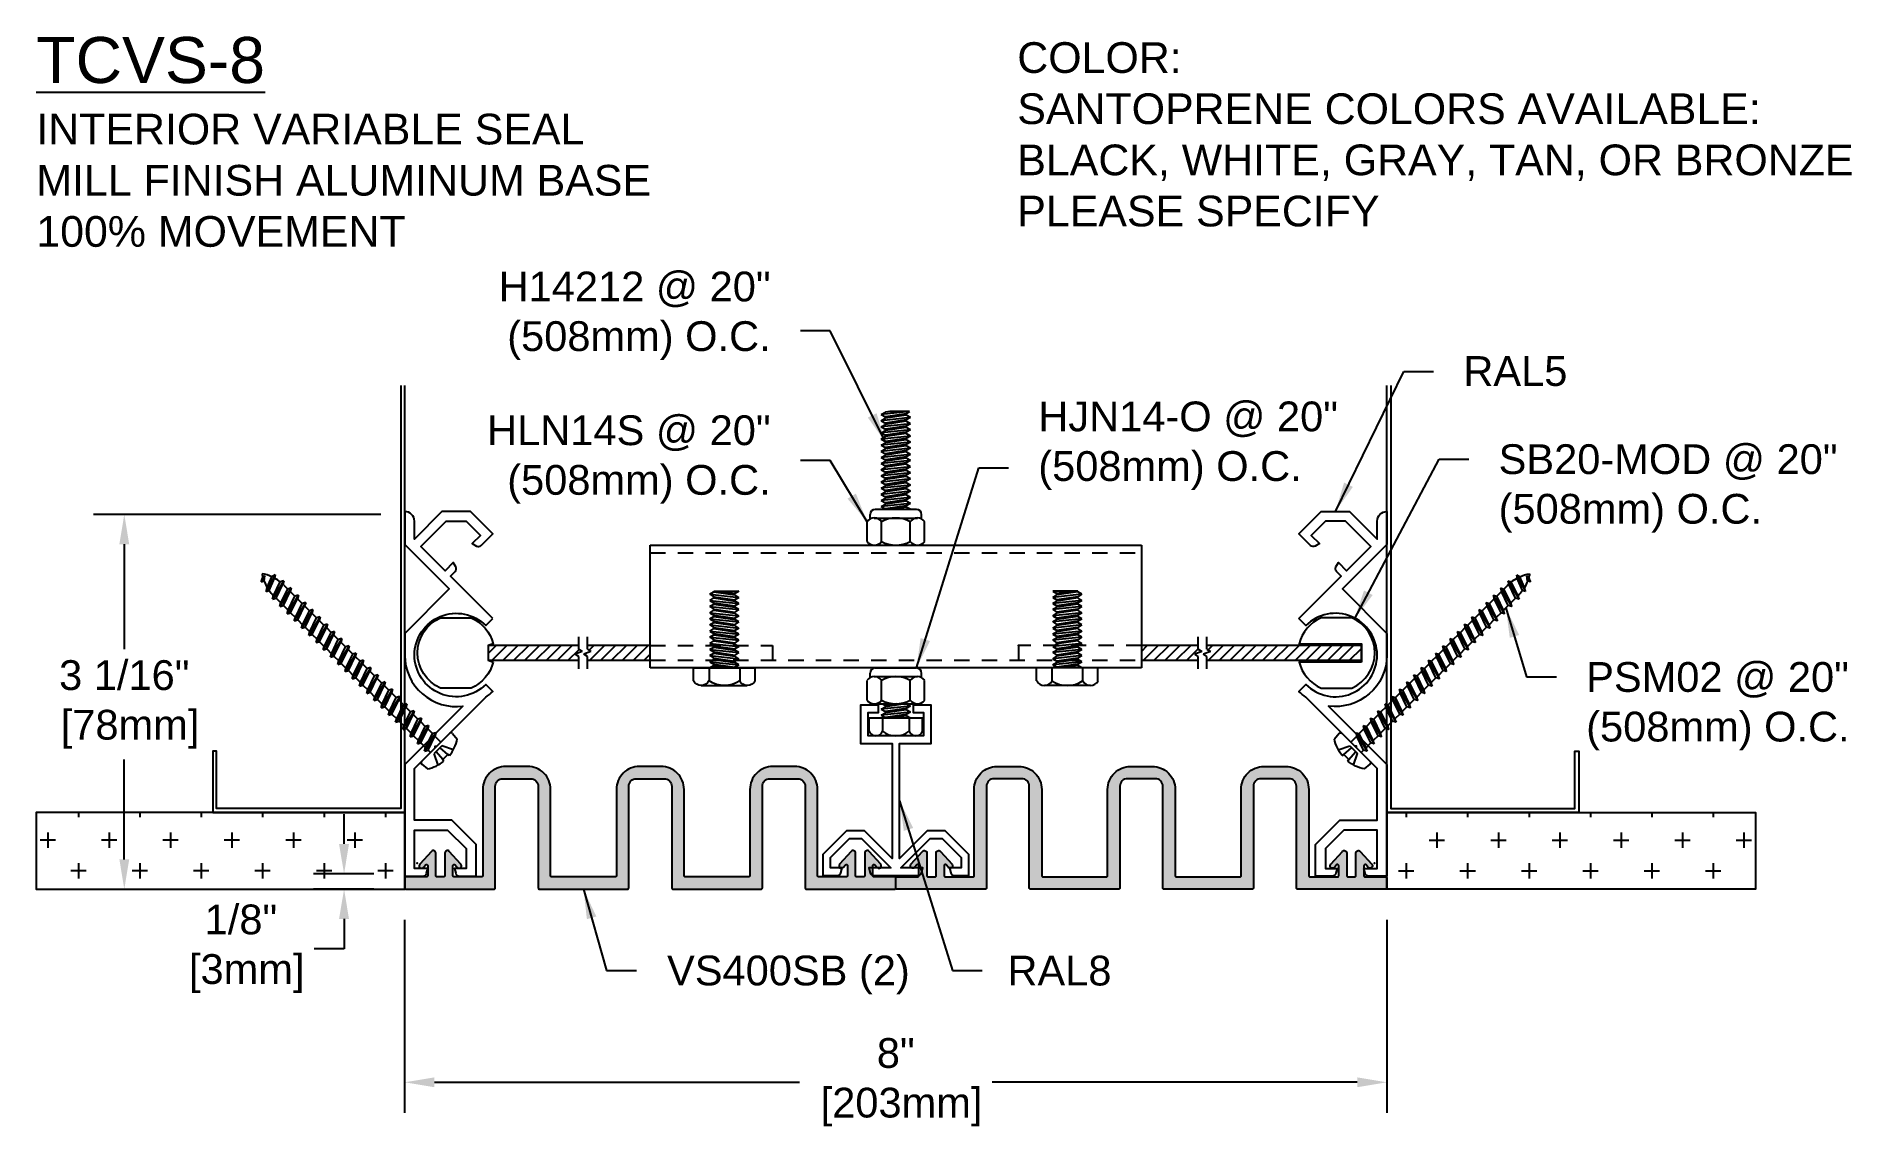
# Model space of a CAD drawing. Header units: inches. Extents: x -0.4 to 14.4, y 3.3 to 12.2.
import ezdxf

# ---------------------------------------------------------------- set-up
doc = ezdxf.new("R2010")
doc.units = ezdxf.units.IN
doc.header["$MEASUREMENT"] = 0
doc.linetypes.add('HIDDEN2', pattern=[0.1875, 0.125, -0.0625])
for name, color, linetype in [('Anchors', 4, 'Continuous'), ('Conditions', 1, 'Continuous'), ('Dimensions', 3, 'Continuous'), ('Fillers', 2, 'Continuous'), ('Metals', 7, 'Continuous'), ('Text', 2, 'Continuous')]:
    doc.layers.add(name, color=color, linetype=linetype)
doc.styles.add('Arial', font='arial.ttf')
doc.dimstyles.new('Arial', dxfattribs={"dimtxt": 0.2425, "dimasz": 0.2425, "dimexe": 0.25, "dimexo": 0.25, "dimgap": 0.09, "dimtad": 0, "dimtih": 1, "dimtoh": 1, "dimdec": 4, "dimzin": 0, "dimdsep": 46, "dimlunit": 4, "dimtxsty": 'Arial', "dimcen": 0.09, "dimadec": 0, "dimazin": 0, "dimtfac": 1, "dimtdec": 4, "dimtofl": 0, "dimtmove": 0, "dimatfit": 3, "dimfxl": 0, "dimfrac": 2, "dimtolj": 1, "dimtzin": 0, "dimarcsym": 0})

# ---------------------------------------------------------------- blocks, each defined once
blk = doc.blocks.new('RAL5')
blk.add_lwpolyline([(0.717, 2.098), (0.372, 2.443), (0.411, 2.481, 0.339454), (0.416, 2.519), (0.396, 2.554), (0.329, 2.487), (0.131, 2.684), (0.338, 2.89), (0.502, 2.89), (0.617, 2.775), (0.55, 2.708), (0.585, 2.688, 0.339454), (0.622, 2.693), (0.718, 2.788), (0.535, 2.97), (0.304, 2.97), (0.08, 2.746), (0.08, 2.891, 0.414214), (0.001, 2.97), (0, 2.97), (0, 2.702), (0.363, 2.339), (0, 1.975), (0, 1.798, 0.450829), (0.475, 1.385), (0, 0.91), (0, 0), (0.148, 0, 0.339454), (0.178, 0.023), (0.188, 0.062), (0.08, 0.062), (0.08, 0.375), (0.35, 0.375), (0.501, 0.224), (0.501, 0.062), (0.406, 0.062), (0.416, 0.023, 0.339454), (0.446, 0), (0.581, 0), (0.581, 0.257), (0.383, 0.455), (0.08, 0.455), (0.08, 0.877), (0.249, 1.045), (0.249, 1.059), (0.263, 1.059), (0.66, 1.457, 0.044547), (0.717, 1.505), (0.661, 1.561, -2.420133), (0.661, 2.041), (0.717, 2.098)], format="xyb")
at = {"color": 0, "linetype": 'ByBlock'}
blk.add_point((0.102, 0.105), dxfattribs=at)
blk.add_point((0.102, 0.105), dxfattribs=at)
blk.add_point((0.102, 0.105), dxfattribs=at)
blk = doc.blocks.new('*D1')
at = {"layer": 'Defpoints', "color": 0}
for p in [(2.649, 5.211), (10.649, 5.211), (2.649, 3.638)]:
    blk.add_point(p, dxfattribs=at)
at = {"layer": 'Dimensions', "color": 0, "lineweight": -2}
for p, q in [((2.649, 4.961), (2.649, 3.388)), ((10.649, 4.961), (10.649, 3.388)), ((2.892, 3.638), (5.864, 3.638)), ((10.407, 3.638), (7.434, 3.638))]:
    blk.add_line(p, q, dxfattribs=at)
at = {"layer": 'Dimensions', "color": 0}
for points in [[(2.892, 3.678), (2.892, 3.598), (2.649, 3.638)], [(10.407, 3.678), (10.407, 3.598), (10.649, 3.638)]]:
    blk.add_solid(points, dxfattribs=at)
at = {"layer": 'Dimensions', "color": 0, "insert": (6.649, 3.638), "char_height": 0.2425, "attachment_point": 5, "style": 'Arial'}
blk.add_mtext('\\A1;8"\\P [203mm]', dxfattribs=at)
blk = doc.blocks.new('*D2')
at = {"layer": 'Defpoints', "color": 0}
for p in [(2.706, 8.264), (-0.351, 5.211), (0.366, 5.211)]:
    blk.add_point(p, dxfattribs=at)
at = {"layer": 'Dimensions', "color": 0, "lineweight": -2}
for p, q in [((2.456, 8.264), (0.116, 8.264)), ((0.366, 8.021), (0.366, 7.165)), ((0.366, 5.454), (0.366, 6.266)), ((-0.101, 5.211), (0.616, 5.211))]:
    blk.add_line(p, q, dxfattribs=at)
at = {"layer": 'Dimensions', "color": 0}
for points in [[(0.326, 8.021), (0.406, 8.021), (0.366, 8.264)], [(0.326, 5.454), (0.406, 5.454), (0.366, 5.211)]]:
    blk.add_solid(points, dxfattribs=at)
at = {"layer": 'Dimensions', "color": 0, "insert": (0.366, 6.716), "char_height": 0.2425, "attachment_point": 5, "style": 'Arial'}
blk.add_mtext('\\A1;3 1/16"\\P [78mm]', dxfattribs=at)
blk = doc.blocks.new('*D5')
at = {"layer": 'Defpoints', "color": 0}
for p in [(2.649, 5.336), (2.156, 5.211), (2.649, 5.211)]:
    blk.add_point(p, dxfattribs=at)
at = {"layer": 'Dimensions', "color": 0, "lineweight": -2}
for p, q in [((2.156, 5.579), (2.156, 5.821)), ((2.399, 5.336), (1.906, 5.336)), ((2.399, 5.211), (1.906, 5.211)), ((2.156, 4.969), (2.156, 4.726)), ((2.156, 4.726), (1.913, 4.726))]:
    blk.add_line(p, q, dxfattribs=at)
at = {"layer": 'Dimensions', "color": 0}
for points in [[(2.115, 5.579), (2.196, 5.579), (2.156, 5.336)], [(2.115, 4.969), (2.196, 4.969), (2.156, 5.211)]]:
    blk.add_solid(points, dxfattribs=at)
at = {"layer": 'Dimensions', "color": 0, "insert": (1.316, 4.726), "char_height": 0.2425, "attachment_point": 5, "style": 'Arial'}
blk.add_mtext('\\A1;1/8"\\P [3mm]', dxfattribs=at)
blk = doc.blocks.new('PSM02')
for p, q in [((-0.177, 0.017), (-0.172, 0.077)), ((-0.162, 0), (0.162, 0)), ((-0.089, 0.116), (-0.044, 0.028)), ((-0.06, -0.069), (-0.06, 0)), ((-0.044, 0.028), (0.044, 0.028)), ((-0.032, 0.127), (-0.03, 0.111)), ((-0.03, 0.111), (0.03, 0.111)), ((-0.03, 0.111), (-0.023, 0.028)), ((0.03, 0.111), (0.023, 0.028)), ((0.032, 0.127), (0.03, 0.111)), ((0.089, 0.116), (0.044, 0.028)), ((0.06, -0.027), (0.06, 0)), ((0.177, 0.017), (0.172, 0.077)), ((-0.086, -0.083), (0.086, -0.042)), ((-0.086, -0.083), (-0.06, -0.069)), ((-0.086, -0.083), (-0.06, -0.098)), ((-0.086, -0.167), (0.086, -0.125)), ((0.06, -0.027), (-0.06, -0.069)), ((0.06, -0.056), (-0.06, -0.098)), ((-0.06, -0.152), (-0.06, -0.098)), ((0.06, -0.111), (-0.06, -0.152)), ((0.06, -0.139), (-0.06, -0.181)), ((0.086, -0.042), (0.06, -0.027)), ((0.086, -0.042), (0.06, -0.056)), ((0.06, -0.111), (0.06, -0.056)), ((0.086, -0.125), (0.06, -0.111)), ((0.086, -0.125), (0.06, -0.139)), ((0.06, -0.194), (0.06, -0.139)), ((-0.086, -0.167), (-0.06, -0.152)), ((-0.086, -0.167), (-0.06, -0.181)), ((-0.086, -0.25), (0.086, -0.208)), ((-0.086, -0.25), (-0.06, -0.236)), ((-0.086, -0.25), (-0.06, -0.264)), ((-0.086, -0.333), (0.086, -0.292)), ((-0.06, -0.236), (-0.06, -0.181)), ((0.06, -0.194), (-0.06, -0.236)), ((0.06, -0.223), (-0.06, -0.264)), ((-0.06, -0.319), (-0.06, -0.264)), ((0.06, -0.277), (-0.06, -0.319)), ((0.086, -0.208), (0.06, -0.194)), ((0.086, -0.208), (0.06, -0.223)), ((0.06, -0.277), (0.06, -0.223)), ((0.086, -0.292), (0.06, -0.277)), ((0.086, -0.292), (0.06, -0.306)), ((-0.086, -0.333), (-0.06, -0.319)), ((-0.086, -0.333), (-0.06, -0.348)), ((-0.086, -0.417), (0.086, -0.375)), ((-0.086, -0.417), (-0.06, -0.402)), ((-0.086, -0.417), (-0.06, -0.431)), ((0.06, -0.306), (-0.06, -0.348)), ((-0.06, -0.402), (-0.06, -0.348)), ((0.06, -0.361), (-0.06, -0.402)), ((0.06, -0.389), (-0.06, -0.431)), ((-0.06, -0.486), (-0.06, -0.431)), ((0.06, -0.361), (0.06, -0.306)), ((0.086, -0.375), (0.06, -0.361)), ((0.086, -0.375), (0.06, -0.389)), ((0.06, -0.444), (0.06, -0.389)), ((-0.086, -0.5), (0.086, -0.458)), ((-0.086, -0.5), (-0.06, -0.486)), ((-0.086, -0.5), (-0.06, -0.514)), ((-0.086, -0.583), (0.086, -0.542)), ((-0.086, -0.583), (-0.06, -0.569)), ((-0.086, -0.583), (-0.06, -0.598)), ((0.06, -0.444), (-0.06, -0.486)), ((0.06, -0.473), (-0.06, -0.514)), ((-0.06, -0.569), (-0.06, -0.514)), ((0.06, -0.527), (-0.06, -0.569)), ((0.06, -0.556), (-0.06, -0.598)), ((0.086, -0.458), (0.06, -0.444)), ((0.086, -0.458), (0.06, -0.473)), ((0.06, -0.527), (0.06, -0.473)), ((0.086, -0.542), (0.06, -0.527)), ((0.086, -0.542), (0.06, -0.556)), ((0.06, -0.611), (0.06, -0.556)), ((-0.086, -0.667), (0.086, -0.625)), ((-0.086, -0.667), (-0.06, -0.652)), ((-0.086, -0.667), (-0.06, -0.681)), ((-0.086, -0.75), (0.086, -0.708)), ((-0.086, -0.75), (-0.06, -0.736)), ((-0.06, -0.652), (-0.06, -0.598)), ((0.06, -0.611), (-0.06, -0.652)), ((0.06, -0.639), (-0.06, -0.681)), ((-0.06, -0.736), (-0.06, -0.681)), ((0.06, -0.694), (-0.06, -0.736)), ((0.06, -0.723), (-0.06, -0.764)), ((0.086, -0.625), (0.06, -0.611)), ((0.086, -0.625), (0.06, -0.639)), ((0.06, -0.694), (0.06, -0.639)), ((0.086, -0.708), (0.06, -0.694)), ((0.086, -0.708), (0.06, -0.723)), ((0.06, -0.777), (0.06, -0.723)), ((-0.086, -0.75), (-0.06, -0.764)), ((-0.086, -0.833), (0.086, -0.792)), ((-0.086, -0.833), (-0.06, -0.819)), ((-0.086, -0.833), (-0.06, -0.848)), ((-0.086, -0.917), (0.086, -0.875)), ((-0.06, -0.819), (-0.06, -0.764)), ((0.06, -0.777), (-0.06, -0.819)), ((0.06, -0.806), (-0.06, -0.848)), ((-0.06, -0.902), (-0.06, -0.848)), ((0.06, -0.861), (-0.06, -0.902)), ((0.086, -0.792), (0.06, -0.777)), ((0.086, -0.792), (0.06, -0.806)), ((0.06, -0.861), (0.06, -0.806)), ((0.086, -0.875), (0.06, -0.861)), ((0.086, -0.875), (0.06, -0.889)), ((-0.086, -0.917), (-0.06, -0.902)), ((-0.086, -0.917), (-0.06, -0.931)), ((-0.086, -1), (0.086, -0.958)), ((-0.086, -1), (-0.06, -0.986)), ((-0.086, -1), (-0.06, -1.014)), ((0.06, -0.889), (-0.06, -0.931)), ((-0.06, -0.986), (-0.06, -0.931)), ((0.06, -0.944), (-0.06, -0.986)), ((0.06, -0.973), (-0.06, -1.014)), ((-0.06, -1.069), (-0.06, -1.014)), ((0.06, -1.027), (-0.06, -1.069)), ((0.06, -0.944), (0.06, -0.889)), ((0.086, -0.958), (0.06, -0.944)), ((0.086, -0.958), (0.06, -0.973)), ((0.06, -1.027), (0.06, -0.973)), ((0.086, -1.042), (0.06, -1.027)), ((-0.086, -1.083), (0.086, -1.042)), ((-0.086, -1.083), (-0.06, -1.069)), ((-0.086, -1.083), (-0.06, -1.098)), ((-0.086, -1.167), (0.086, -1.125)), ((-0.086, -1.167), (-0.06, -1.152)), ((-0.086, -1.167), (-0.06, -1.181)), ((0.06, -1.056), (-0.06, -1.098)), ((-0.06, -1.152), (-0.06, -1.098)), ((0.06, -1.111), (-0.06, -1.152)), ((0.06, -1.139), (-0.06, -1.181)), ((-0.06, -1.236), (-0.06, -1.181)), ((0.086, -1.042), (0.06, -1.056)), ((0.06, -1.111), (0.06, -1.056)), ((0.086, -1.125), (0.06, -1.111)), ((0.086, -1.125), (0.06, -1.139)), ((0.06, -1.194), (0.06, -1.139)), ((-0.086, -1.25), (0.086, -1.208)), ((-0.086, -1.25), (-0.06, -1.236)), ((-0.086, -1.25), (-0.06, -1.264)), ((-0.086, -1.333), (0.086, -1.292)), ((-0.086, -1.333), (-0.06, -1.319)), ((0.06, -1.194), (-0.06, -1.236)), ((0.06, -1.223), (-0.06, -1.264)), ((-0.06, -1.319), (-0.06, -1.264)), ((0.06, -1.277), (-0.06, -1.319)), ((0.06, -1.306), (-0.06, -1.348)), ((0.086, -1.208), (0.06, -1.194)), ((0.086, -1.208), (0.06, -1.223)), ((0.06, -1.277), (0.06, -1.223)), ((0.086, -1.292), (0.06, -1.277)), ((0.086, -1.292), (0.06, -1.306)), ((0.06, -1.361), (0.06, -1.306)), ((-0.086, -1.333), (-0.06, -1.348)), ((-0.086, -1.417), (0.086, -1.375)), ((-0.086, -1.417), (-0.06, -1.402)), ((-0.086, -1.417), (-0.06, -1.431)), ((-0.086, -1.5), (0.086, -1.458)), ((-0.06, -1.402), (-0.06, -1.348)), ((0.06, -1.361), (-0.06, -1.402)), ((0.06, -1.389), (-0.06, -1.431)), ((-0.06, -1.486), (-0.06, -1.431)), ((0.06, -1.444), (-0.06, -1.486)), ((0.06, -1.473), (-0.06, -1.514)), ((0.086, -1.375), (0.06, -1.361)), ((0.086, -1.375), (0.06, -1.389)), ((0.06, -1.444), (0.06, -1.389)), ((0.086, -1.458), (0.06, -1.444)), ((0.086, -1.458), (0.06, -1.473)), ((0.06, -1.527), (0.06, -1.473)), ((-0.086, -1.5), (-0.06, -1.486)), ((-0.086, -1.5), (-0.06, -1.514)), ((-0.086, -1.583), (0.086, -1.542)), ((-0.086, -1.583), (-0.06, -1.569)), ((-0.086, -1.583), (-0.06, -1.598)), ((-0.086, -1.667), (0.086, -1.625)), ((-0.06, -1.569), (-0.06, -1.514)), ((0.06, -1.527), (-0.06, -1.569)), ((0.06, -1.556), (-0.06, -1.598)), ((-0.06, -1.652), (-0.06, -1.598)), ((0.06, -1.611), (-0.06, -1.652)), ((0.086, -1.542), (0.06, -1.527)), ((0.086, -1.542), (0.06, -1.556)), ((0.06, -1.611), (0.06, -1.556)), ((0.086, -1.625), (0.06, -1.611)), ((0.086, -1.625), (0.06, -1.639)), ((-0.086, -1.667), (-0.06, -1.652)), ((-0.086, -1.667), (-0.06, -1.681)), ((-0.086, -1.75), (0.086, -1.708)), ((-0.086, -1.75), (-0.06, -1.736)), ((-0.086, -1.75), (-0.06, -1.764)), ((0.06, -1.639), (-0.06, -1.681)), ((-0.06, -1.736), (-0.06, -1.681)), ((0.06, -1.694), (-0.06, -1.736)), ((0.06, -1.723), (-0.06, -1.764)), ((-0.06, -1.81), (-0.06, -1.764)), ((0.06, -1.694), (0.06, -1.639)), ((0.086, -1.708), (0.06, -1.694)), ((0.086, -1.708), (0.06, -1.723)), ((0.06, -1.723), (0.06, -1.777)), ((-0.086, -1.833), (0.086, -1.792)), ((-0.086, -1.833), (-0.06, -1.819)), ((-0.086, -1.833), (-0.058, -1.847)), ((-0.069, -1.917), (0.079, -1.875)), ((-0.069, -1.917), (-0.047, -1.902)), ((-0.069, -1.917), (-0.039, -1.926)), ((0.06, -1.777), (-0.06, -1.819)), ((0.06, -1.806), (-0.058, -1.847)), ((0.056, -1.862), (-0.047, -1.902)), ((0.05, -1.892), (-0.039, -1.926)), ((0.079, -1.875), (0.05, -1.892)), ((0.079, -1.875), (0.056, -1.862)), ((0.086, -1.792), (0.06, -1.777)), ((0.086, -1.792), (0.06, -1.806)), ((0.06, -1.806), (0.06, -1.81)), ((0.03, -1.947), (-0.004, -1.972)), ((-0.004, -1.972), (0.051, -1.958)), ((0.017, -1.973), (-0.004, -1.972)), ((0.051, -1.958), (0.017, -1.973)), ((0.051, -1.958), (0.03, -1.947))]:
    blk.add_line(p, q)
for centre, radius, start, end in [((-0.162, 0.016), 0.016, 175, 270), ((0, -0.185), 0.313, 95.8447, 123.323), ((0, -0.185), 0.313, 56.677, 84.1553), ((0.162, 0.016), 0.016, 270, 5), ((0.27, -1.81), 0.33, 180, 181.4809), ((0.27, -1.81), 0.33, 186.3809, 196.1333), ((-0.27, -1.81), 0.33, 335.5566, 345.5871), ((-0.27, -1.81), 0.33, 350.9871, 0), ((0.27, -1.81), 0.33, 200.6129, 215.118), ((-0.27, -1.81), 0.33, 324.882, 330.5326)]:
    blk.add_arc(centre, radius, start, end)
blk = doc.blocks.new('H1458S')
for p, q in [((-0.25, 0.104), (-0.25, 0)), ((-0.25, 0), (0.25, 0)), ((-0.188, 0.144), (0.187, 0.144)), ((-0.125, 0), (-0.125, 0.104)), ((-0.119, 0), (-0.085, -0.02)), ((-0.085, -0.02), (0.048, 0)), ((0.125, 0), (0.125, 0.104)), ((0.25, 0.104), (0.25, 0)), ((-0.119, -0.05), (0.119, -0.025)), ((-0.119, -0.05), (-0.085, -0.03)), ((-0.119, -0.05), (-0.085, -0.07)), ((-0.119, -0.1), (0.119, -0.075)), ((-0.119, -0.1), (-0.085, -0.08)), ((-0.119, -0.1), (-0.085, -0.12)), ((-0.119, -0.15), (0.119, -0.125)), ((-0.119, -0.15), (-0.085, -0.13)), ((-0.085, -0.03), (0.085, -0.005)), ((-0.085, -0.02), (-0.085, -0.03)), ((-0.085, -0.07), (0.085, -0.045)), ((-0.085, -0.08), (0.085, -0.055)), ((-0.085, -0.07), (-0.085, -0.08)), ((-0.085, -0.12), (0.085, -0.095)), ((-0.085, -0.13), (0.085, -0.105)), ((-0.085, -0.12), (-0.085, -0.13)), ((-0.085, -0.17), (0.085, -0.145)), ((0.094, 0), (0.085, -0.005)), ((0.119, -0.025), (0.085, -0.005)), ((0.119, -0.025), (0.085, -0.045)), ((0.085, -0.045), (0.085, -0.055)), ((0.119, -0.075), (0.085, -0.055)), ((0.119, -0.075), (0.085, -0.095)), ((0.085, -0.095), (0.085, -0.105)), ((0.119, -0.125), (0.085, -0.105)), ((0.119, -0.125), (0.085, -0.145)), ((0.085, -0.145), (0.085, -0.155)), ((-0.119, -0.15), (-0.085, -0.17)), ((-0.119, -0.2), (0.119, -0.175)), ((-0.119, -0.2), (-0.085, -0.18)), ((-0.119, -0.2), (-0.085, -0.22)), ((-0.119, -0.25), (0.119, -0.225)), ((-0.119, -0.25), (-0.085, -0.23)), ((-0.119, -0.25), (-0.085, -0.27)), ((-0.119, -0.3), (0.119, -0.275)), ((-0.119, -0.3), (-0.085, -0.28)), ((-0.085, -0.18), (0.085, -0.155)), ((-0.085, -0.17), (-0.085, -0.18)), ((-0.085, -0.22), (0.085, -0.195)), ((-0.085, -0.23), (0.085, -0.205)), ((-0.085, -0.22), (-0.085, -0.23)), ((-0.085, -0.27), (0.085, -0.245)), ((-0.085, -0.28), (0.085, -0.255)), ((-0.085, -0.27), (-0.085, -0.28)), ((-0.085, -0.32), (0.085, -0.295)), ((0.119, -0.175), (0.085, -0.155)), ((0.119, -0.175), (0.085, -0.195)), ((0.085, -0.195), (0.085, -0.205)), ((0.119, -0.225), (0.085, -0.205)), ((0.119, -0.225), (0.085, -0.245)), ((0.085, -0.245), (0.085, -0.255)), ((0.119, -0.275), (0.085, -0.255)), ((0.119, -0.275), (0.085, -0.295)), ((0.085, -0.295), (0.085, -0.305)), ((-0.119, -0.3), (-0.085, -0.32)), ((-0.119, -0.35), (0.119, -0.325)), ((-0.119, -0.35), (-0.085, -0.33)), ((-0.119, -0.35), (-0.085, -0.37)), ((-0.119, -0.4), (0.119, -0.375)), ((-0.119, -0.4), (-0.085, -0.38)), ((-0.119, -0.4), (-0.085, -0.42)), ((-0.119, -0.45), (0.119, -0.425)), ((-0.119, -0.45), (-0.085, -0.43)), ((-0.085, -0.33), (0.085, -0.305)), ((-0.085, -0.32), (-0.085, -0.33)), ((-0.085, -0.37), (0.085, -0.345)), ((-0.085, -0.38), (0.085, -0.355)), ((-0.085, -0.37), (-0.085, -0.38)), ((-0.085, -0.42), (0.085, -0.395)), ((-0.085, -0.43), (0.085, -0.405)), ((-0.085, -0.42), (-0.085, -0.43)), ((0.119, -0.325), (0.085, -0.305)), ((0.119, -0.325), (0.085, -0.345)), ((0.085, -0.345), (0.085, -0.355)), ((0.119, -0.375), (0.085, -0.355)), ((0.119, -0.375), (0.085, -0.395)), ((0.085, -0.395), (0.085, -0.405)), ((0.119, -0.425), (0.085, -0.405)), ((0.119, -0.425), (0.085, -0.445)), ((-0.119, -0.45), (-0.085, -0.47)), ((-0.119, -0.5), (0.119, -0.475)), ((-0.119, -0.5), (-0.085, -0.48)), ((-0.119, -0.5), (-0.085, -0.52)), ((-0.119, -0.55), (0.119, -0.525)), ((-0.119, -0.55), (-0.085, -0.53)), ((-0.119, -0.55), (-0.085, -0.57)), ((-0.119, -0.6), (0.119, -0.575)), ((-0.119, -0.6), (-0.085, -0.58)), ((-0.085, -0.47), (0.085, -0.445)), ((-0.085, -0.48), (0.085, -0.455)), ((-0.085, -0.47), (-0.085, -0.48)), ((-0.085, -0.52), (0.085, -0.495)), ((-0.085, -0.53), (0.085, -0.505)), ((-0.085, -0.52), (-0.085, -0.53)), ((-0.085, -0.57), (0.085, -0.545)), ((-0.085, -0.58), (0.085, -0.555)), ((-0.085, -0.57), (-0.085, -0.58)), ((0.085, -0.445), (0.085, -0.455)), ((0.119, -0.475), (0.085, -0.455)), ((0.119, -0.475), (0.085, -0.495)), ((0.085, -0.495), (0.085, -0.505)), ((0.119, -0.525), (0.085, -0.505)), ((0.119, -0.525), (0.085, -0.545)), ((0.085, -0.545), (0.085, -0.555)), ((0.119, -0.575), (0.085, -0.555)), ((0.119, -0.575), (0.085, -0.595)), ((-0.119, -0.6), (-0.085, -0.62)), ((-0.085, -0.62), (0.085, -0.595)), ((-0.085, -0.62), (-0.085, -0.625)), ((-0.085, -0.625), (0.119, -0.625)), ((-0.048, -0.625), (0.085, -0.605)), ((0.085, -0.595), (0.085, -0.605)), ((0.119, -0.625), (0.085, -0.605))]:
    blk.add_line(p, q)
for centre, radius, start, end in [((-0.188, 0.075), 0.0688, 24.7615, 155.2385), ((0, -0.071), 0.215, 54.5107, 125.4893), ((0.187, 0.075), 0.0688, 24.7615, 155.2385)]:
    blk.add_arc(centre, radius, start, end)
blk = doc.blocks.new('SB20-MOD')
h = blk.add_hatch()
h.set_pattern_fill('ANSI31', color=256, scale=0.5, style=0)
h.paths.add_polyline_path([(4.068, 7.075), (4.068, 7.106), (4.039, 7.125), (4.096, 7.147), (4.068, 7.166), (4.068, 7.195), (3.329, 7.195), (3.329, 7.075)])
h.paths.add_polyline_path([(4.138, 7.195), (4.138, 7.166), (4.166, 7.147), (4.109, 7.125), (4.138, 7.106), (4.138, 7.075), (4.649, 7.075), (4.649, 7.195)])
h.paths.add_polyline_path([(9.113, 7.075), (9.113, 7.106), (9.084, 7.125), (9.141, 7.147), (9.113, 7.166), (9.113, 7.195), (8.65, 7.195), (8.65, 7.075)])
h.paths.add_polyline_path([(10.443, 7.075), (10.443, 7.195), (9.183, 7.195), (9.183, 7.166), (9.211, 7.147), (9.154, 7.125), (9.183, 7.106), (9.183, 7.075)])
for p, q in [((6.76, 9.102), (6.531, 9.077)), ((6.531, 9.077), (6.565, 9.097)), ((6.531, 9.077), (6.565, 9.058)), ((6.769, 9.052), (6.531, 9.027)), ((6.531, 9.027), (6.565, 9.047)), ((6.531, 9.027), (6.565, 9.008)), ((6.601, 9.102), (6.565, 9.097)), ((6.735, 9.083), (6.565, 9.058)), ((6.735, 9.072), (6.565, 9.047)), ((6.565, 9.047), (6.565, 9.058)), ((6.735, 9.033), (6.565, 9.008)), ((6.735, 9.022), (6.565, 8.997)), ((6.76, 9.102), (6.601, 9.102)), ((6.76, 9.102), (6.735, 9.083)), ((6.735, 9.072), (6.735, 9.083)), ((6.769, 9.052), (6.735, 9.072)), ((6.769, 9.052), (6.735, 9.033)), ((6.735, 9.022), (6.735, 9.033)), ((6.769, 9.002), (6.735, 9.022)), ((6.769, 9.002), (6.531, 8.977)), ((6.531, 8.977), (6.565, 8.997)), ((6.531, 8.977), (6.565, 8.958)), ((6.769, 8.952), (6.531, 8.927)), ((6.531, 8.927), (6.565, 8.947)), ((6.531, 8.927), (6.565, 8.908)), ((6.769, 8.902), (6.531, 8.877)), ((6.531, 8.877), (6.565, 8.897)), ((6.531, 8.877), (6.565, 8.858)), ((6.565, 8.997), (6.565, 9.008)), ((6.735, 8.983), (6.565, 8.958)), ((6.735, 8.972), (6.565, 8.947)), ((6.565, 8.947), (6.565, 8.958)), ((6.735, 8.933), (6.565, 8.908)), ((6.735, 8.922), (6.565, 8.897)), ((6.565, 8.897), (6.565, 8.908)), ((6.735, 8.883), (6.565, 8.858)), ((6.735, 8.872), (6.565, 8.847)), ((6.769, 9.002), (6.735, 8.983)), ((6.735, 8.972), (6.735, 8.983)), ((6.769, 8.952), (6.735, 8.972)), ((6.769, 8.952), (6.735, 8.933)), ((6.735, 8.922), (6.735, 8.933)), ((6.769, 8.902), (6.735, 8.922)), ((6.769, 8.902), (6.735, 8.883)), ((6.735, 8.872), (6.735, 8.883)), ((6.769, 8.852), (6.735, 8.872)), ((6.769, 8.852), (6.531, 8.827)), ((6.531, 8.827), (6.565, 8.847)), ((6.531, 8.827), (6.565, 8.808)), ((6.769, 8.802), (6.531, 8.777)), ((6.531, 8.777), (6.565, 8.797)), ((6.531, 8.777), (6.565, 8.758)), ((6.769, 8.752), (6.531, 8.727)), ((6.531, 8.727), (6.565, 8.747)), ((6.531, 8.727), (6.565, 8.708)), ((6.565, 8.847), (6.565, 8.858)), ((6.735, 8.833), (6.565, 8.808)), ((6.735, 8.822), (6.565, 8.797)), ((6.565, 8.797), (6.565, 8.808)), ((6.735, 8.783), (6.565, 8.758)), ((6.735, 8.772), (6.565, 8.747)), ((6.565, 8.747), (6.565, 8.758)), ((6.735, 8.733), (6.565, 8.708)), ((6.769, 8.852), (6.735, 8.833)), ((6.735, 8.822), (6.735, 8.833)), ((6.769, 8.802), (6.735, 8.822)), ((6.769, 8.802), (6.735, 8.783)), ((6.735, 8.772), (6.735, 8.783)), ((6.769, 8.752), (6.735, 8.772)), ((6.769, 8.752), (6.735, 8.733)), ((6.735, 8.722), (6.735, 8.733)), ((6.769, 8.702), (6.531, 8.677)), ((6.531, 8.677), (6.565, 8.697)), ((6.531, 8.677), (6.565, 8.658)), ((6.769, 8.652), (6.531, 8.627)), ((6.531, 8.627), (6.565, 8.647)), ((6.531, 8.627), (6.565, 8.608)), ((6.769, 8.602), (6.531, 8.577)), ((6.531, 8.577), (6.565, 8.597)), ((6.531, 8.577), (6.565, 8.558)), ((6.735, 8.722), (6.565, 8.697)), ((6.565, 8.697), (6.565, 8.708)), ((6.735, 8.683), (6.565, 8.658)), ((6.735, 8.672), (6.565, 8.647)), ((6.565, 8.647), (6.565, 8.658)), ((6.735, 8.633), (6.565, 8.608)), ((6.735, 8.622), (6.565, 8.597)), ((6.565, 8.597), (6.565, 8.608)), ((6.735, 8.583), (6.565, 8.558)), ((6.769, 8.702), (6.735, 8.722)), ((6.769, 8.702), (6.735, 8.683)), ((6.735, 8.672), (6.735, 8.683)), ((6.769, 8.652), (6.735, 8.672)), ((6.769, 8.652), (6.735, 8.633)), ((6.735, 8.622), (6.735, 8.633)), ((6.769, 8.602), (6.735, 8.622)), ((6.769, 8.602), (6.735, 8.583)), ((6.735, 8.572), (6.735, 8.583)), ((6.769, 8.552), (6.531, 8.527)), ((6.531, 8.527), (6.565, 8.547)), ((6.531, 8.527), (6.565, 8.508)), ((6.769, 8.502), (6.531, 8.477)), ((6.531, 8.477), (6.565, 8.497)), ((6.531, 8.477), (6.565, 8.458)), ((6.769, 8.452), (6.531, 8.427)), ((6.531, 8.427), (6.565, 8.447)), ((6.531, 8.427), (6.565, 8.408)), ((6.735, 8.572), (6.565, 8.547)), ((6.565, 8.547), (6.565, 8.558)), ((6.735, 8.533), (6.565, 8.508)), ((6.735, 8.522), (6.565, 8.497)), ((6.565, 8.497), (6.565, 8.508)), ((6.735, 8.483), (6.565, 8.458)), ((6.735, 8.472), (6.565, 8.447)), ((6.565, 8.447), (6.565, 8.458)), ((6.735, 8.433), (6.565, 8.408)), ((6.769, 8.552), (6.735, 8.572)), ((6.769, 8.552), (6.735, 8.533)), ((6.735, 8.522), (6.735, 8.533)), ((6.769, 8.502), (6.735, 8.522)), ((6.769, 8.502), (6.735, 8.483)), ((6.735, 8.472), (6.735, 8.483)), ((6.769, 8.452), (6.735, 8.472)), ((6.769, 8.452), (6.735, 8.433)), ((6.735, 8.422), (6.735, 8.433)), ((6.482, 8.305), (6.817, 8.305)), ((6.769, 8.402), (6.531, 8.377)), ((6.531, 8.377), (6.565, 8.397)), ((6.531, 8.377), (6.565, 8.358)), ((6.769, 8.352), (6.531, 8.327)), ((6.531, 8.327), (6.565, 8.347)), ((6.531, 8.327), (6.565, 8.308)), ((6.735, 8.422), (6.565, 8.397)), ((6.565, 8.397), (6.565, 8.408)), ((6.735, 8.383), (6.565, 8.358)), ((6.735, 8.372), (6.565, 8.347)), ((6.565, 8.347), (6.565, 8.358)), ((6.735, 8.333), (6.565, 8.308)), ((6.565, 8.305), (6.565, 8.308)), ((6.735, 8.322), (6.617, 8.305)), ((6.769, 8.402), (6.735, 8.422)), ((6.769, 8.402), (6.735, 8.383)), ((6.735, 8.372), (6.735, 8.383)), ((6.769, 8.352), (6.735, 8.372)), ((6.769, 8.352), (6.735, 8.333)), ((6.735, 8.322), (6.735, 8.333)), ((6.765, 8.305), (6.735, 8.322)), ((6.415, 8.043), (6.415, 8.204)), ((6.44, 8.226), (6.44, 8.263)), ((6.474, 8.234), (6.826, 8.234)), ((6.532, 8.043), (6.532, 8.204)), ((6.767, 8.043), (6.767, 8.204)), ((6.859, 8.226), (6.859, 8.263)), ((6.884, 8.043), (6.884, 8.204)), ((6.474, 8.013), (6.826, 8.013)), ((4.068, 7.166), (4.068, 7.266)), ((4.138, 7.166), (4.138, 7.266)), ((9.113, 7.166), (9.113, 7.266)), ((9.183, 7.166), (9.183, 7.266)), ((4.096, 7.147), (4.039, 7.125)), ((4.068, 7.106), (4.039, 7.125)), ((4.068, 7.166), (4.096, 7.147)), ((4.068, 7.006), (4.068, 7.106)), ((4.166, 7.147), (4.109, 7.125)), ((4.138, 7.106), (4.109, 7.125)), ((4.138, 7.166), (4.166, 7.147)), ((4.138, 7.006), (4.138, 7.106)), ((9.141, 7.147), (9.084, 7.125)), ((9.113, 7.106), (9.084, 7.125)), ((9.113, 7.166), (9.141, 7.147)), ((9.113, 7.006), (9.113, 7.106)), ((9.211, 7.147), (9.154, 7.125)), ((9.183, 7.106), (9.154, 7.125)), ((9.183, 7.166), (9.211, 7.147)), ((9.183, 7.006), (9.183, 7.106)), ((6.44, 6.934), (6.44, 6.971)), ((6.482, 7.013), (6.817, 7.013)), ((6.859, 6.934), (6.859, 6.971)), ((6.415, 6.751), (6.415, 6.912)), ((6.474, 6.942), (6.826, 6.942)), ((6.532, 6.751), (6.532, 6.912)), ((6.767, 6.751), (6.767, 6.912)), ((6.884, 6.751), (6.884, 6.912)), ((6.474, 6.721), (6.826, 6.721)), ((6.769, 6.702), (6.531, 6.677)), ((6.531, 6.677), (6.565, 6.697)), ((6.531, 6.677), (6.565, 6.658)), ((6.542, 6.721), (6.565, 6.708)), ((6.725, 6.721), (6.565, 6.697)), ((6.652, 6.721), (6.565, 6.708)), ((6.565, 6.697), (6.565, 6.708)), ((6.735, 6.683), (6.565, 6.658)), ((6.735, 6.672), (6.565, 6.647)), ((6.565, 6.647), (6.565, 6.658)), ((6.769, 6.702), (6.735, 6.683)), ((6.735, 6.672), (6.735, 6.683)), ((6.769, 6.652), (6.735, 6.672)), ((6.769, 6.702), (6.737, 6.721)), ((6.867, 6.603), (6.432, 6.603)), ((6.432, 6.499), (6.432, 6.603)), ((6.769, 6.652), (6.531, 6.627)), ((6.531, 6.627), (6.565, 6.647)), ((6.531, 6.627), (6.565, 6.608)), ((6.541, 6.603), (6.541, 6.499)), ((6.556, 6.603), (6.565, 6.608)), ((6.735, 6.633), (6.565, 6.608)), ((6.735, 6.622), (6.604, 6.603)), ((6.769, 6.652), (6.735, 6.633)), ((6.735, 6.622), (6.735, 6.633)), ((6.768, 6.603), (6.735, 6.622)), ((6.758, 6.603), (6.758, 6.499)), ((6.867, 6.499), (6.867, 6.603)), ((6.805, 6.459), (6.495, 6.459))]:
    blk.add_line(p, q)
at = {"linetype": 'ByBlock'}
for p, q in [((4.649, 8.013), (8.65, 8.013)), ((4.649, 7.013), (4.649, 8.013)), ((8.65, 8.013), (8.65, 7.013)), ((8.65, 7.013), (4.649, 7.013))]:
    blk.add_line(p, q, dxfattribs=at)
at = {"linetype": 'HIDDEN2'}
for p, q in [((4.649, 7.95), (8.65, 7.95)), ((4.649, 7.195), (5.645, 7.195)), ((5.645, 7.195), (5.645, 7.075)), ((8.65, 7.195), (7.648, 7.195)), ((7.648, 7.195), (7.648, 7.075)), ((4.649, 7.075), (8.65, 7.075))]:
    blk.add_line(p, q, dxfattribs=at)
for points in [[(3.37, 7.061, -0.233897), (3.192, 6.849), (2.942, 6.849, -0.654654), (2.942, 7.422), (3.192, 7.422, -0.233897), (3.37, 7.209), (3.329, 7.195), (3.329, 7.075)], [(10.443, 7.061), (9.934, 7.061, 0.233897), (10.113, 6.849), (10.363, 6.849, 0.654654), (10.363, 7.422), (10.113, 7.422, 0.233897), (9.934, 7.209), (10.443, 7.209)]]:
    blk.add_lwpolyline(points, format="xyb", close=True)
for points in [[(4.068, 7.195), (3.329, 7.195)], [(4.068, 7.195), (3.329, 7.195)], [(4.649, 7.195), (4.138, 7.195)], [(9.113, 7.195), (8.65, 7.195)], [(9.183, 7.075), (10.443, 7.075), (10.443, 7.195), (9.183, 7.195)], [(3.329, 7.075), (4.068, 7.075)], [(3.329, 7.075), (4.068, 7.075)], [(4.138, 7.075), (4.649, 7.075)], [(8.65, 7.075), (9.113, 7.075)]]:
    blk.add_lwpolyline(points)
for centre, radius, start, end in [((6.482, 8.263), 0.0418, 90, 180), ((6.817, 8.263), 0.0418, 0, 90), ((6.474, 8.162), 0.0723, 35.7751, 144.2249), ((6.65, 7.99), 0.244, 61.2813, 118.7187), ((6.826, 8.162), 0.0723, 35.7751, 144.2249), ((6.474, 8.085), 0.0723, 215.7751, 324.2249), ((6.65, 8.257), 0.244, 241.2813, 298.7187), ((6.826, 8.085), 0.0723, 215.7751, 324.2249), ((6.482, 6.971), 0.0418, 90, 180), ((6.817, 6.971), 0.0418, 0, 90), ((6.474, 6.87), 0.0723, 35.7751, 144.2249), ((6.65, 6.698), 0.244, 61.2813, 118.7187), ((6.826, 6.87), 0.0723, 35.7751, 144.2249), ((6.474, 6.793), 0.0723, 215.7751, 324.2249), ((6.65, 6.965), 0.244, 241.2813, 298.7187), ((6.826, 6.793), 0.0723, 215.7751, 324.2249), ((6.487, 6.516), 0.057, 197.3212, 342.6788), ((6.65, 6.627), 0.168, 229.6113, 310.3887), ((6.813, 6.516), 0.057, 197.3212, 342.6788)]:
    blk.add_arc(centre, radius, start, end)
blk.add_point((7.648, 7.195), dxfattribs=at)
at = {"xscale": -1, "rotation": 180}
blk.add_blockref('H1458S', (5.253, 7.013), dxfattribs=at)
at = {"rotation": 180}
blk.add_blockref('H1458S', (8.046, 7.013), dxfattribs=at)
blk = doc.blocks.new('VS400SB')
at = {"linetype": 'Continuous'}
blk.add_hatch(color=256, dxfattribs=at).paths.add_polyline_path([(-0.175, 0.838, -0.414214), (-0.113, 0.9), (0.113, 0.9, -0.414214), (0.175, 0.838), (0.175, 0.01, 0.414214), (0.185, 0), (0.902, 0, 0.414214), (0.913, 0.01), (0.913, 0.838, -0.414214), (0.974, 0.9), (1.2, 0.9, -0.414214), (1.262, 0.838), (1.262, 0.01, 0.414214), (1.272, 0), (1.99, 0, 0.414214), (2, 0.01), (2, 0.09, 0.414214), (1.99, 0.1), (1.822, 0.1, -0.414214), (1.812, 0.11), (1.812, 0.19, -0.69108), (1.83, 0.197), (1.847, 0.177, 1.006373), (1.877, 0.203), (1.782, 0.308, 0.686397), (1.747, 0.295), (1.747, 0.11, -0.414214), (1.737, 0.1), (1.682, 0.1, -0.414214), (1.672, 0.11), (1.672, 0.295, 0.686397), (1.637, 0.308), (1.542, 0.203, 1.006373), (1.572, 0.177), (1.589, 0.197, -0.69108), (1.607, 0.19), (1.607, 0.11, -0.414214), (1.597, 0.1), (1.373, 0.1, -0.414214), (1.362, 0.11), (1.362, 0.813, 0.414214), (1.175, 1), (0.999, 1, 0.414214), (0.812, 0.813), (0.812, 0.11, -0.414214), (0.802, 0.1), (0.285, 0.1, -0.414214), (0.275, 0.11), (0.275, 0.813, 0.414214), (0.088, 1), (-0.088, 1, 0.414214), (-0.275, 0.813), (-0.275, 0.11, -0.414214), (-0.285, 0.1), (-0.802, 0.1, -0.414214), (-0.812, 0.11), (-0.812, 0.813, 0.414214), (-0.999, 1), (-1.176, 1, 0.414214), (-1.363, 0.813), (-1.363, 0.11, -0.414214), (-1.372, 0.1), (-1.597, 0.1, -0.414214), (-1.607, 0.11), (-1.607, 0.19, -0.69108), (-1.589, 0.197), (-1.572, 0.177, 1.006373), (-1.542, 0.203), (-1.637, 0.308, 0.686397), (-1.672, 0.295), (-1.672, 0.11, -0.414214), (-1.682, 0.1), (-1.737, 0.1, -0.414214), (-1.747, 0.11), (-1.747, 0.295, 0.686397), (-1.782, 0.308), (-1.877, 0.203, 1.006373), (-1.847, 0.177), (-1.83, 0.197, -0.69108), (-1.812, 0.19), (-1.812, 0.11, -0.414214), (-1.822, 0.1), (-1.99, 0.1, 0.414214), (-2, 0.09), (-2, 0.01, 0.414214), (-1.99, 0), (-1.272, 0, 0.414214), (-1.262, 0.01), (-1.262, 0.838, -0.414214), (-1.201, 0.9), (-0.975, 0.9, -0.414214), (-0.912, 0.838), (-0.912, 0.01, 0.414214), (-0.902, 0), (-0.185, 0, 0.414214), (-0.175, 0.01)])
at = {"linetype": 'Continuous', "flags": 128}
blk.add_lwpolyline([(-0.275, 0.11, -0.414214), (-0.285, 0.1), (-0.802, 0.1, -0.414214), (-0.812, 0.11), (-0.812, 0.813, 0.414214), (-0.999, 1), (-1.176, 1, 0.414214), (-1.363, 0.813), (-1.363, 0.11, -0.414214), (-1.372, 0.1), (-1.597, 0.1, -0.414214), (-1.607, 0.11), (-1.607, 0.19, -0.69108), (-1.589, 0.197), (-1.572, 0.177, 1.006373), (-1.542, 0.203), (-1.637, 0.308, 0.686397), (-1.672, 0.295), (-1.672, 0.11, -0.414214), (-1.682, 0.1), (-1.737, 0.1, -0.414214), (-1.747, 0.11), (-1.747, 0.295, 0.686397), (-1.782, 0.308), (-1.877, 0.203, 1.006373), (-1.847, 0.177), (-1.83, 0.197, -0.69108), (-1.812, 0.19), (-1.812, 0.11, -0.414214), (-1.822, 0.1), (-1.99, 0.1, 0.414214), (-2, 0.09), (-2, 0.01, 0.414214), (-1.99, 0), (-1.272, 0, 0.414214), (-1.262, 0.01), (-1.262, 0.838, -0.414214), (-1.201, 0.9), (-0.975, 0.9, -0.414214), (-0.912, 0.838), (-0.912, 0.01, 0.414214), (-0.902, 0), (-0.185, 0, 0.414214), (-0.175, 0.01), (-0.175, 0.838, -0.414214), (-0.113, 0.9), (0.113, 0.9, -0.414214), (0.175, 0.838), (0.175, 0.01, 0.414214), (0.185, 0), (0.902, 0, 0.414214), (0.913, 0.01), (0.913, 0.838, -0.414214), (0.974, 0.9), (1.2, 0.9, -0.414214), (1.262, 0.838), (1.262, 0.01, 0.414214), (1.272, 0), (1.99, 0, 0.414214), (2, 0.01), (2, 0.09, 0.414214), (1.99, 0.1), (1.822, 0.1, -0.414214), (1.812, 0.11), (1.812, 0.19, -0.69108), (1.83, 0.197), (1.847, 0.177, 1.006373), (1.877, 0.203), (1.782, 0.308, 0.686397), (1.747, 0.295), (1.747, 0.11, -0.414214), (1.737, 0.1), (1.682, 0.1, -0.414214), (1.672, 0.11), (1.672, 0.295, 0.686397), (1.637, 0.308), (1.542, 0.203, 1.006373), (1.572, 0.177), (1.589, 0.197, -0.69108), (1.607, 0.19), (1.607, 0.11, -0.414214), (1.597, 0.1), (1.373, 0.1, -0.414214), (1.362, 0.11), (1.362, 0.813, 0.414214), (1.175, 1), (0.999, 1, 0.414214), (0.812, 0.813), (0.812, 0.11, -0.414214), (0.802, 0.1), (0.285, 0.1, -0.414214), (0.275, 0.11), (0.275, 0.813, 0.414214), (0.088, 1), (-0.088, 1, 0.414214), (-0.275, 0.813)], format="xyb", close=True, dxfattribs=at)

msp = doc.modelspace()

# ---------------------------------------------------------------- hatches: boundary and pattern name
at = {"layer": 'Conditions'}
h = msp.add_hatch(dxfattribs=at)
h.set_pattern_fill('CROSS', color=256, style=0)
h.set_pattern_definition([(180, (8.55507, 10.36066), (-0.25, -0.25), [0.125, -0.375]), (270, (8.49257, 10.42316), (0.25, -0.25), [0.125, -0.375])])
h.paths.add_polyline_path([(-0.35054, 5.21103), (2.64946, 5.21103), (2.64946, 5.31103), (2.64946, 5.83603), (1.08696, 5.83603), (-0.35054, 5.83603)])
h = msp.add_hatch(dxfattribs=at)
h.set_pattern_fill('CROSS', color=256, style=0)
h.set_pattern_definition([(7e-15, (4.74385, 10.36066), (0.25, -0.25), [0.125, -0.375]), (270, (4.80635, 10.42316), (-0.25, -0.25), [0.125, -0.375])])
h.paths.add_polyline_path([(13.64946, 5.21103), (10.64946, 5.21103), (10.64946, 5.31103), (10.64946, 5.83603), (12.21196, 5.83603), (13.64946, 5.83603)])

# ---------------------------------------------------------------- linework, layer by layer
msp.add_lwpolyline([(7.12806, 5.32174), (7.24466, 5.32174), (7.24466, 5.49374), (7.05266, 5.68574), (6.90466, 5.68574), (6.68066, 5.46174), (6.68066, 6.39674), (6.93666, 6.39674), (6.93666, 6.71074), (6.78966, 6.71074), (6.78966, 6.64874), (6.87466, 6.64874), (6.87466, 6.45874), (6.42466, 6.45874), (6.42466, 6.64874), (6.50966, 6.64874), (6.50966, 6.71074), (6.36266, 6.71074), (6.36266, 6.39674), (6.61866, 6.39674), (6.61866, 5.46174), (6.39466, 5.68574), (6.24666, 5.68574), (6.05466, 5.49374), (6.05466, 5.32174), (6.17126, 5.32174, 0.33945426), (6.20121, 5.34472), (6.21166, 5.38374), (6.11666, 5.38374), (6.11666, 5.46806), (6.27234, 5.62374), (6.36898, 5.62374), (6.60898, 5.38374), (6.42966, 5.38374), (6.44012, 5.34472, 0.33945426), (6.47006, 5.32174), (6.82926, 5.32174, 0.33945426), (6.85921, 5.34472), (6.86966, 5.38374), (6.69034, 5.38374), (6.93034, 5.62374), (7.02698, 5.62374), (7.18266, 5.46806), (7.18266, 5.38374), (7.08766, 5.38374), (7.09812, 5.34472, 0.33945426)], format="xyb", close=True)
for points in [[(2.61821, 9.31403), (2.61821, 5.86728), (1.11821, 5.86728), (1.11821, 6.33603), (1.08696, 6.33603), (1.08696, 5.83603), (2.64946, 5.83603), (2.64946, 9.31403)], [(10.68071, 9.31403), (10.68071, 5.86728), (12.18071, 5.86728), (12.18071, 6.33603), (12.21196, 6.33603), (12.21196, 5.83603), (10.64946, 5.83603), (10.64946, 9.31403)], [(2.64946, 5.83603), (-0.35054, 5.83603), (-0.35054, 5.21103), (2.64946, 5.21103), (2.64946, 5.83603)], [(10.64946, 5.83603), (13.64946, 5.83603), (13.64946, 5.21103), (10.64946, 5.21103), (10.64946, 5.83603)]]:
    msp.add_lwpolyline(points, dxfattribs=at)

# ---------------------------------------------------------------- block references
at = {"layer": 'Anchors'}
msp.add_blockref('SB20-MOD', (0, 0), dxfattribs=at)
at = {"layer": 'Anchors', "rotation": 225}
msp.add_blockref('PSM02', (2.90181, 6.36617), dxfattribs=at)
at = {"layer": 'Anchors', "xscale": -1, "rotation": 135.0000000000001}
msp.add_blockref('PSM02', (10.39712, 6.36617), dxfattribs=at)
at = {"layer": 'Fillers'}
msp.add_blockref('VS400SB', (4.64946, 5.21103), dxfattribs=at)
at = {"layer": 'Fillers', "xscale": -1}
msp.add_blockref('VS400SB', (8.64946, 5.21103), dxfattribs=at)
at = {"layer": 'Metals', "rotation": 3.117506253147439e-12}
msp.add_blockref('RAL5', (2.64946, 5.3172), dxfattribs=at)
at = {"layer": 'Metals', "xscale": -1, "rotation": 359.9999999999968}
msp.add_blockref('RAL5', (10.64946, 5.3172), dxfattribs=at)

# ---------------------------------------------------------------- texts
at = {"layer": 'Fillers', "char_height": 0.2425, "style": 'Arial'}
for s, insert, attachment_point in [('HJN14-O @ 20"\\P(508mm) O.C.', (7.80977, 9.18295), 1), ('RAL8', (7.55833, 4.5461), 4)]:
    msp.add_mtext(s, dxfattribs=dict(at, insert=insert, attachment_point=attachment_point))
at = {"layer": 'Text', "attachment_point": 1, "style": 'Arial'}
for s, insert, char_height, width in [('{\\LTCVS-8\\P\\H0.6667x;\\lINTERIOR VARIABLE SEAL\\PMILL FINISH ALUMINUM BASE\\P100% MOVEMENT}', (-0.35054, 12.1521), 0.375, 7.3125), ('COLOR:{\\L                      \\~\\P}SANTOPRENE COLORS AVAILABLE:\\PBLACK, WHITE, GRAY, TAN, OR BRONZE\\PPLEASE SPECIFY', (7.6388, 12.10959), 0.25, 6.9506018)]:
    msp.add_mtext(s, dxfattribs=dict(at, insert=insert, char_height=char_height, width=width))
at = {"layer": 'Text', "char_height": 0.2425, "style": 'Arial'}
for s, insert, attachment_point in [('H14212 @ 20"\\P(508mm) O.C.', (5.63008, 9.8813), 6), ('\\A1;RAL5', (11.27139, 9.30653), 7), ('HLN14S @ 20"\\P(508mm) O.C.', (5.63008, 8.35055), 9), ('SB20-MOD @ 20"\\P(508mm) O.C.', (11.55872, 8.83482), 1), ('PSM02 @ 20"\\P(508mm) O.C.', (12.27183, 7.06068), 1), ('VS400SB (2)', (4.78638, 4.66992), 1)]:
    msp.add_mtext(s, dxfattribs=dict(at, insert=insert, attachment_point=attachment_point))

# ---------------------------------------------------------------- dimensions: what is measured, and where the dimension line sits
at = {"layer": 'Dimensions'}
for base, p1, p2, angle, picture, middle in [((0.36593, 5.21103), (2.70618, 8.26392), (-0.35054, 5.21103), 90, '*D2', (0.36593, 6.71556)), ((2.15552, 5.21103), (2.64946, 5.33603), (2.64946, 5.21103), 270, '*D5', (1.31644, 4.72603))]:
    dim = msp.add_linear_dim(base=base, p1=p1, p2=p2, angle=angle, dimstyle='Arial', override={"dimpost": '\\X'}, dxfattribs=at)
    dim.commit()
    dim.dimension.update_dxf_attribs({"geometry": picture, "text_midpoint": middle, "dimtype": 160})
dim = msp.add_linear_dim(base=(2.64946, 3.63801), p1=(10.64946, 5.21103), p2=(2.64946, 5.21103), dimstyle='Arial', override={"dimpost": '\\X'}, dxfattribs=at)
dim.commit()
dim.dimension.update_dxf_attribs({"geometry": '*D1', "text_midpoint": (6.64946, 3.63801), "dimtype": 160})

# ---------------------------------------------------------------- leaders
at = {"layer": 'Text'}
for points in [[(6.56466, 8.85235), (6.11508, 9.76005), (5.87258, 9.76005)], [(10.22952, 8.2872), (10.78639, 9.42778), (11.02889, 9.42778)], [(6.41516, 8.20432), (6.11508, 8.7036), (5.87258, 8.7036)], [(6.81749, 7.01263), (7.32477, 8.64271), (7.56727, 8.64271)], [(10.38412, 7.4113), (11.07372, 8.71357), (11.31622, 8.71357)], [(11.61805, 7.50225), (11.78683, 6.93943), (12.02933, 6.93943)]]:
    msp.add_leader(points, dimstyle='Arial', override={"dimgap": 0.2425}, dxfattribs=at)
at = {"layer": 'Text', "annotation_type": 0, "has_hookline": 1, "hookline_direction": 0}
for points, text_width in [([(6.68066, 5.92924), (7.11066, 4.54867), (7.35316, 4.54867)], 0.80591), ([(4.10571, 5.21103), (4.29388, 4.54867), (4.53638, 4.54867)], 1.96349)]:
    msp.add_leader(points, dimstyle='Arial', override={"dimgap": 0.25}, dxfattribs=dict(at, text_width=text_width))

doc.saveas('drawing.dxf')
